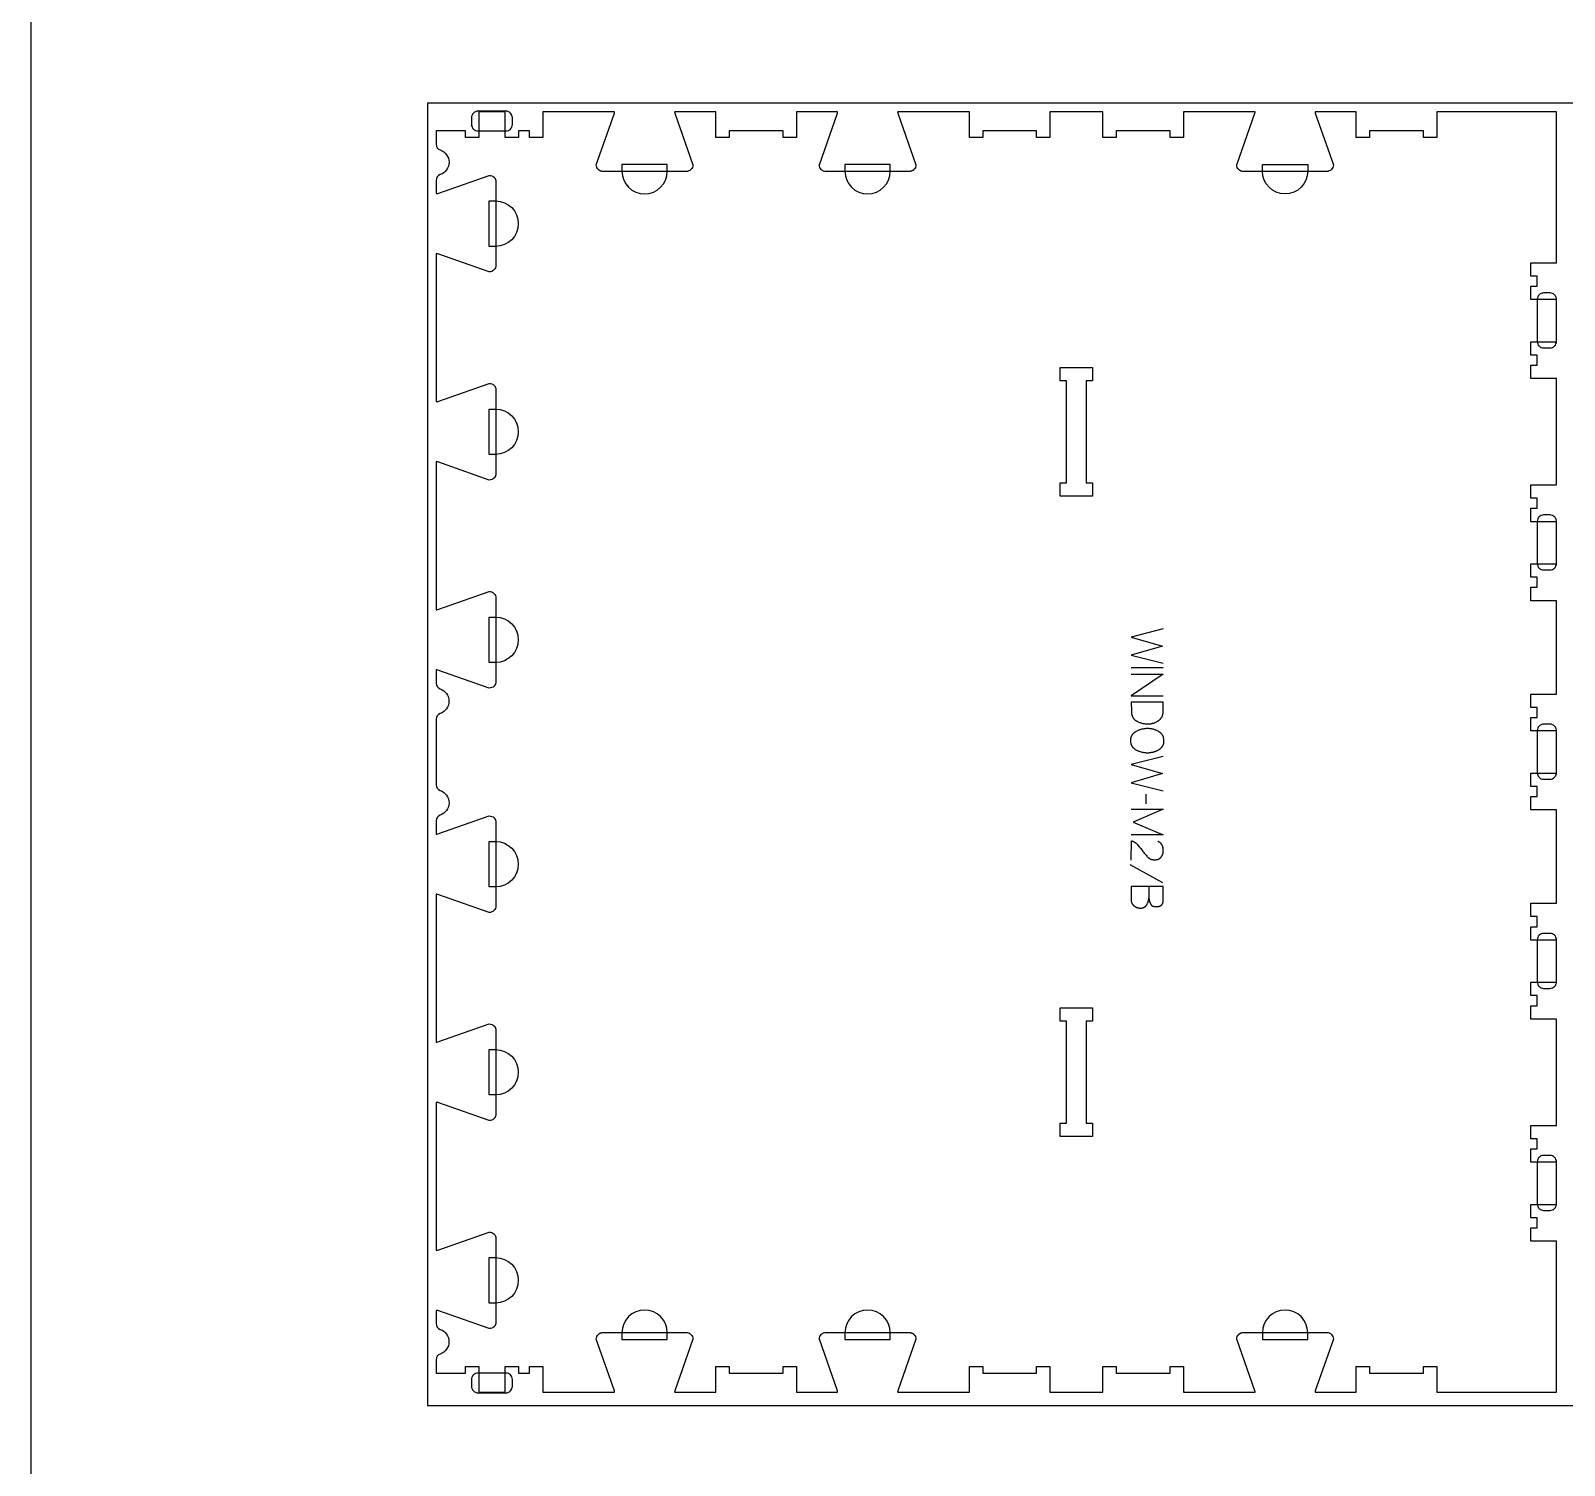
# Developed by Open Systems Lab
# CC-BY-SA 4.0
# Model space of a CAD drawing. Extents: x 0 to 4485, y 0 to 8771.
# Drawn here: x 0 to 1437, y 2387 to 3731 of the extents above; entities that cross this region are included whole.
import ezdxf

# ---------------------------------------------------------------- set-up
doc = ezdxf.new("R2010")
doc.units = 0
for name, color, linetype in [('0_SHEET_SPRUCEPLY_2440X122', 1, 'CONTINUOUS'), ('1_ANYTOOL_1MMDEEP_LABELS_S', 2, 'CONTINUOUS'), ('3_ANYTOOL_CUTTHROUGH_INSID', 4, 'CONTINUOUS'), ('4_ANYTOOL_CUTTHROUGH_OUTSI', 5, 'CONTINUOUS'), ('5_ANYTOOL_HALF_MILL_9MM_IN', 3, 'CONTINUOUS'), ('DONOTCUT', 7, 'CONTINUOUS')]:
    doc.layers.add(name, color=color, linetype=linetype)

msp = doc.modelspace()

# ---------------------------------------------------------------- linework, layer by layer
at = {"layer": '0_SHEET_SPRUCEPLY_2440X122'}
msp.add_lwpolyline([(371.7, 3662.6), (371.7, 2442.6), (2811.7, 2442.6), (2811.7, 3662.6)], close=True, dxfattribs=at)
at = {"layer": '1_ANYTOOL_1MMDEEP_LABELS_S', "color": 2}
for points in [[(1061.1, 3170.1), (1031.1, 3162.4), (1060.2, 3154), (1031.1, 3145.5), (1061.1, 3138)], [(1061.1, 3133.6), (1031.1, 3133.6)], [(1031.1, 3127.6), (1061.1, 3127.6), (1031.1, 3107.6), (1061.1, 3107.6)], [(1061.1, 3050.7), (1031.1, 3043), (1060.2, 3034.6), (1031.1, 3026.1), (1061.1, 3018.6)], [(1045, 3006.4), (1044.9, 3015.2)], [(1031.1, 3001.2), (1061.1, 3001.2), (1032.7, 2989.2), (1061, 2977.2), (1031.1, 2977.2)], [(1031.1, 2953.4), (1031.2, 2971.7), (1031.6, 2971.5), (1031.9, 2971.4), (1032.1, 2971.4), (1032.3, 2971.3), (1032.5, 2971.2), (1032.7, 2971.1), (1033, 2971), (1033.2, 2970.9), (1033.4, 2970.8), (1033.6, 2970.7), (1033.8, 2970.6), (1034, 2970.5), (1034.2, 2970.3), (1034.4, 2970.2), (1034.6, 2970.1), (1034.8, 2970), (1035, 2969.8), (1035.1, 2969.7), (1035.3, 2969.6), (1035.5, 2969.4), (1035.7, 2969.3), (1035.9, 2969.1), (1036, 2969), (1036.2, 2968.8), (1036.4, 2968.7), (1036.5, 2968.5), (1036.7, 2968.3), (1036.9, 2968.2), (1037, 2968), (1037.3, 2967.6), (1038.6, 2966.1), (1039.7, 2964.7), (1040.9, 2963.1), (1042, 2961.6), (1042.6, 2960.9), (1043.2, 2960.1), (1043.7, 2959.4), (1044.3, 2958.7), (1044.9, 2958.1), (1045.5, 2957.4), (1046.1, 2956.8), (1046.7, 2956.2), (1046.9, 2956.1), (1047.1, 2955.9), (1047.2, 2955.8), (1047.4, 2955.6), (1047.6, 2955.5), (1047.7, 2955.4), (1047.9, 2955.3), (1048.1, 2955.2), (1048.2, 2955.1), (1048.4, 2955), (1048.6, 2954.9), (1048.8, 2954.8), (1049, 2954.7), (1049.1, 2954.6), (1049.3, 2954.5), (1049.5, 2954.4), (1049.7, 2954.4), (1049.9, 2954.3), (1050.1, 2954.2), (1050.3, 2954.2), (1050.5, 2954.1), (1050.7, 2954.1), (1050.9, 2954), (1051.1, 2954), (1051.3, 2954), (1051.6, 2953.9), (1051.8, 2953.9), (1052, 2953.9), (1052.2, 2953.9), (1052.4, 2953.8), (1052.7, 2953.8), (1052.9, 2953.8), (1053.1, 2953.8), (1053.4, 2953.8), (1053.6, 2953.9), (1053.9, 2953.9), (1054.1, 2953.9), (1054.3, 2953.9), (1054.5, 2954), (1054.8, 2954), (1055, 2954), (1055.2, 2954.1), (1055.4, 2954.1), (1055.6, 2954.2), (1055.8, 2954.3), (1056, 2954.3), (1056.2, 2954.4), (1056.4, 2954.5), (1056.6, 2954.6), (1056.8, 2954.6), (1057, 2954.7), (1057.2, 2954.8), (1057.3, 2954.9), (1057.5, 2955), (1057.7, 2955.1), (1057.8, 2955.3), (1058, 2955.4), (1058.2, 2955.5), (1058.3, 2955.6), (1058.4, 2955.8), (1058.6, 2955.9), (1058.7, 2956.1), (1058.9, 2956.2), (1059, 2956.4), (1059.1, 2956.5), (1059.3, 2956.7), (1059.4, 2956.9), (1059.5, 2957), (1059.6, 2957.2), (1059.7, 2957.4), (1059.8, 2957.5), (1059.9, 2957.7), (1060, 2957.9), (1060.1, 2958.1), (1060.2, 2958.3), (1060.3, 2958.5), (1060.4, 2958.6), (1060.4, 2958.8), (1060.5, 2959), (1060.6, 2959.2), (1060.6, 2959.4), (1060.7, 2959.6), (1060.8, 2959.8), (1060.8, 2960), (1060.9, 2960.3), (1060.9, 2960.5), (1060.9, 2960.7), (1061, 2960.9), (1061, 2961.1), (1061, 2961.4), (1061.1, 2961.6), (1061.1, 2961.8), (1061.1, 2962), (1061.1, 2962.3), (1061.1, 2962.8), (1061.1, 2963.1), (1061.1, 2963.5), (1061.1, 2963.8), (1061, 2964.2), (1061, 2964.5), (1060.9, 2964.9), (1060.9, 2965.2), (1060.8, 2965.5), (1060.7, 2965.8), (1060.7, 2966), (1060.6, 2966.1), (1060.6, 2966.3), (1060.5, 2966.4), (1060.4, 2966.6), (1060.4, 2966.7), (1060.3, 2966.9), (1060.3, 2967), (1060.2, 2967.1), (1060.1, 2967.3), (1060.1, 2967.4), (1060, 2967.6), (1059.9, 2967.7), (1059.8, 2967.8), (1059.7, 2968), (1059.7, 2968.1), (1059.6, 2968.2), (1059.5, 2968.3), (1059.4, 2968.5), (1059.3, 2968.6), (1059.2, 2968.7), (1059.1, 2968.8), (1059, 2969), (1058.9, 2969.1), (1058.8, 2969.2), (1058.7, 2969.3), (1058.6, 2969.4), (1058.5, 2969.5), (1058.4, 2969.6), (1058.2, 2969.7), (1058.1, 2969.9), (1058, 2970), (1057.7, 2970.2), (1057.5, 2970.4), (1057.2, 2970.5), (1056.9, 2970.7), (1056.6, 2970.9), (1056.3, 2971.1), (1056, 2971.2)], [(1060.6, 2932.2), (1029.9, 2949.3)], [(1061.1, 2928.7), (1031.1, 2928.7), (1031.1, 2919), (1031, 2916.5), (1031, 2916.3), (1031, 2916.1), (1031, 2915.8), (1031, 2915.6), (1031, 2915.4), (1031.1, 2915.2), (1031.1, 2915), (1031.1, 2914.8), (1031.2, 2914.6), (1031.2, 2914.4), (1031.3, 2914.2), (1031.3, 2914), (1031.4, 2913.8), (1031.5, 2913.6), (1031.5, 2913.4), (1031.6, 2913.2), (1031.7, 2913), (1031.8, 2912.9), (1031.9, 2912.7), (1032, 2912.5), (1032.1, 2912.4), (1032.2, 2912.2), (1032.3, 2912), (1032.4, 2911.9), (1032.6, 2911.7), (1032.7, 2911.6), (1032.8, 2911.4), (1033, 2911.3), (1033.1, 2911.2), (1033.3, 2911), (1033.4, 2910.9), (1033.6, 2910.7), (1033.8, 2910.6), (1034, 2910.5), (1034.1, 2910.4), (1034.3, 2910.3), (1034.5, 2910.1), (1034.7, 2910), (1034.8, 2909.9), (1035, 2909.8), (1035.2, 2909.7), (1035.4, 2909.7), (1035.6, 2909.6), (1035.7, 2909.5), (1035.9, 2909.4), (1036.1, 2909.3), (1036.3, 2909.3), (1036.5, 2909.2), (1036.7, 2909.1), (1036.9, 2909.1), (1037, 2909), (1037.2, 2909), (1037.4, 2908.9), (1037.6, 2908.9), (1037.8, 2908.8), (1038, 2908.8), (1038.2, 2908.8), (1038.4, 2908.7), (1038.6, 2908.7), (1038.8, 2908.7), (1039, 2908.7), (1039.2, 2908.7), (1039.4, 2908.7), (1039.6, 2908.7), (1039.9, 2908.7), (1040.1, 2908.7), (1040.4, 2908.7), (1040.6, 2908.7), (1040.9, 2908.7), (1041.1, 2908.8), (1041.3, 2908.8), (1041.5, 2908.9), (1041.7, 2908.9), (1042, 2909), (1042.2, 2909), (1042.4, 2909.1), (1042.6, 2909.1), (1042.8, 2909.2), (1042.9, 2909.3), (1043.1, 2909.4), (1043.2, 2909.4), (1043.3, 2909.5), (1043.4, 2909.5), (1043.5, 2909.6), (1043.6, 2909.6), (1043.7, 2909.7), (1043.7, 2909.8), (1043.8, 2909.8), (1043.9, 2909.9), (1044, 2909.9), (1044.1, 2910), (1044.1, 2910), (1044.2, 2910.1), (1044.3, 2910.2), (1044.4, 2910.2), (1044.5, 2910.3), (1044.5, 2910.4), (1044.6, 2910.4), (1044.7, 2910.5), (1044.7, 2910.6), (1044.8, 2910.7), (1044.9, 2910.7), (1045, 2910.9), (1045.1, 2911.1), (1045.3, 2911.2), (1045.4, 2911.4), (1045.5, 2911.6), (1045.7, 2911.9), (1045.9, 2912.3), (1046.1, 2912.7), (1046.3, 2913.1), (1046.5, 2913.5), (1046.6, 2913.9), (1046.8, 2914.3), (1046.9, 2914.7), (1047, 2915.1), (1047.1, 2915.5), (1047.2, 2916), (1047.3, 2916.4), (1047.4, 2916.8), (1047.5, 2917.3), (1047.5, 2917.7), (1047.6, 2918.2)], [(1047.4, 2928.7), (1047.6, 2918.2), (1047.6, 2917.8), (1047.6, 2917.4), (1047.7, 2917), (1047.7, 2916.6), (1047.8, 2916.2), (1047.9, 2915.9), (1048, 2915.5), (1048.1, 2915.1), (1048.2, 2914.8), (1048.3, 2914.4), (1048.4, 2914.1), (1048.5, 2913.8), (1048.7, 2913.4), (1048.8, 2913.1), (1049, 2912.8), (1049.1, 2912.5), (1049.2, 2912.4), (1049.2, 2912.3), (1049.3, 2912.2), (1049.3, 2912.2), (1049.4, 2912.1), (1049.4, 2912), (1049.5, 2911.9), (1049.5, 2911.9), (1049.6, 2911.8), (1049.6, 2911.7), (1049.7, 2911.7), (1049.7, 2911.6), (1049.8, 2911.5), (1049.9, 2911.5), (1049.9, 2911.4), (1050, 2911.4), (1050, 2911.3), (1050.1, 2911.2), (1050.2, 2911.2), (1050.2, 2911.1), (1050.3, 2911.1), (1050.4, 2911), (1050.5, 2911), (1050.5, 2910.9), (1050.6, 2910.9), (1050.7, 2910.8), (1050.8, 2910.8), (1050.8, 2910.7), (1050.9, 2910.7), (1051, 2910.7), (1051.1, 2910.6), (1051.2, 2910.6), (1051.3, 2910.5), (1051.4, 2910.5), (1051.5, 2910.4), (1051.7, 2910.4), (1051.9, 2910.3), (1052.1, 2910.2), (1052.3, 2910.2), (1052.5, 2910.2), (1052.7, 2910.1), (1052.9, 2910.1), (1053.2, 2910), (1053.4, 2910), (1053.6, 2910), (1053.9, 2910), (1054.1, 2910), (1054.4, 2910), (1054.6, 2910), (1055, 2910), (1055.2, 2910), (1055.4, 2910), (1055.6, 2910), (1055.8, 2910), (1056, 2910), (1056.2, 2910.1), (1056.3, 2910.1), (1056.5, 2910.1), (1056.7, 2910.2), (1056.8, 2910.2), (1057, 2910.2), (1057.2, 2910.3), (1057.3, 2910.3), (1057.5, 2910.4), (1057.6, 2910.4), (1057.8, 2910.5), (1057.9, 2910.5), (1058, 2910.6), (1058.2, 2910.7), (1058.3, 2910.7), (1058.4, 2910.8), (1058.6, 2910.9), (1058.7, 2911), (1058.8, 2911.1), (1058.9, 2911.1), (1059.1, 2911.2), (1059.2, 2911.3), (1059.3, 2911.4), (1059.4, 2911.5), (1059.5, 2911.6), (1059.6, 2911.7), (1059.7, 2911.8), (1059.8, 2912), (1059.9, 2912.1), (1060, 2912.2), (1060, 2912.3), (1060.1, 2912.4), (1060.2, 2912.6), (1060.3, 2912.7), (1060.3, 2912.8), (1060.4, 2913), (1060.5, 2913.1), (1060.5, 2913.3), (1060.6, 2913.4), (1060.6, 2913.6), (1060.7, 2913.7), (1060.7, 2913.9), (1060.8, 2914), (1060.8, 2914.2), (1060.9, 2914.4), (1060.9, 2914.5), (1060.9, 2914.7), (1061, 2914.9), (1061, 2915.1), (1061, 2915.3), (1061, 2915.4), (1061.1, 2915.6), (1061.1, 2915.8), (1061.1, 2916.2), (1061.1, 2916.6), (1061.1, 2928.7)]]:
    msp.add_lwpolyline(points, dxfattribs=at)
for points in [[(1061.1, 3101.5), (1031.1, 3101.5), (1031.2, 3093), (1031.2, 3092.6), (1031.2, 3092.2), (1031.2, 3091.8), (1031.3, 3091.4), (1031.3, 3091), (1031.4, 3090.6), (1031.5, 3090.3), (1031.5, 3089.9), (1031.6, 3089.6), (1031.7, 3089.2), (1031.8, 3088.9), (1031.9, 3088.6), (1032.1, 3088.3), (1032.1, 3088.1), (1032.2, 3088), (1032.3, 3087.8), (1032.3, 3087.7), (1032.4, 3087.5), (1032.5, 3087.4), (1032.6, 3087.2), (1032.6, 3087.1), (1032.7, 3086.9), (1032.8, 3086.8), (1032.9, 3086.7), (1033, 3086.5), (1033.1, 3086.4), (1033.2, 3086.3), (1033.3, 3086.1), (1033.4, 3086), (1033.5, 3085.9), (1033.6, 3085.8), (1033.7, 3085.6), (1033.8, 3085.5), (1033.9, 3085.4), (1034, 3085.3), (1034.2, 3085.2), (1034.3, 3085.1), (1034.4, 3085), (1034.5, 3084.9), (1034.7, 3084.8), (1034.8, 3084.7), (1034.9, 3084.6), (1035, 3084.5), (1035.2, 3084.4), (1035.3, 3084.3), (1035.6, 3084.1), (1035.9, 3083.9), (1036.2, 3083.7), (1036.8, 3083.4), (1037.4, 3083.1), (1038.1, 3082.9), (1038.7, 3082.6), (1039.4, 3082.4), (1040, 3082.1), (1040.7, 3082), (1041.3, 3081.8), (1042, 3081.6), (1042.7, 3081.5), (1043.3, 3081.4), (1044, 3081.3), (1044.7, 3081.2), (1045.4, 3081.2), (1046.1, 3081.1), (1046.8, 3081.1), (1047.4, 3081.1), (1048, 3081.2), (1048.6, 3081.2), (1049.1, 3081.3), (1049.7, 3081.4), (1050, 3081.4), (1050.3, 3081.5), (1050.6, 3081.5), (1050.8, 3081.6), (1051.1, 3081.7), (1051.4, 3081.7), (1051.7, 3081.8), (1051.9, 3081.9), (1052.2, 3082), (1052.5, 3082.1), (1052.8, 3082.2), (1053, 3082.3), (1053.3, 3082.4), (1053.6, 3082.5), (1054.1, 3082.8), (1054.6, 3083), (1055.1, 3083.3), (1055.6, 3083.6), (1055.9, 3083.8), (1056.2, 3084), (1056.5, 3084.2), (1056.8, 3084.4), (1057.1, 3084.6), (1057.3, 3084.8), (1057.6, 3085), (1057.8, 3085.3), (1058, 3085.5), (1058.3, 3085.7), (1058.5, 3085.9), (1058.7, 3086.2), (1058.9, 3086.4), (1059.1, 3086.6), (1059.2, 3086.9), (1059.4, 3087.1), (1059.6, 3087.4), (1059.7, 3087.6), (1059.9, 3087.9), (1060, 3088.1), (1060.1, 3088.4), (1060.2, 3088.7), (1060.3, 3088.9), (1060.4, 3089.2), (1060.5, 3089.5), (1060.6, 3089.8), (1060.6, 3090.1), (1060.7, 3090.3), (1060.7, 3090.6), (1060.8, 3090.9), (1060.8, 3091.2), (1060.8, 3091.5), (1060.9, 3094), (1061, 3096.4), (1061.1, 3099)], [(1061.4, 3065.1), (1061.4, 3064.7), (1061.4, 3064.3), (1061.4, 3064), (1061.4, 3063.6), (1061.3, 3063.4), (1061.3, 3063.3), (1061.3, 3063.1), (1061.2, 3062.9), (1061.2, 3062.8), (1061.2, 3062.6), (1061.1, 3062.4), (1061.1, 3062.3), (1061, 3062.1), (1061, 3062), (1060.9, 3061.8), (1060.9, 3061.7), (1060.8, 3061.5), (1060.7, 3061.4), (1060.7, 3061.2), (1060.6, 3061.1), (1060.5, 3060.9), (1060.5, 3060.8), (1060.4, 3060.6), (1060.3, 3060.5), (1060.2, 3060.4), (1060.1, 3060.2), (1060.1, 3060.1), (1060, 3060), (1059.8, 3059.7), (1059.6, 3059.4), (1059.4, 3059.2), (1059.2, 3059), (1059, 3058.7), (1058.7, 3058.5), (1058.5, 3058.3), (1058.3, 3058), (1058.1, 3057.8), (1057.8, 3057.6), (1057.6, 3057.4), (1057.3, 3057.2), (1057, 3057), (1056.8, 3056.9), (1056.5, 3056.7), (1056.2, 3056.5), (1055.9, 3056.3), (1055.6, 3056.2), (1055.4, 3056), (1055.1, 3055.9), (1054.8, 3055.7), (1054.5, 3055.6), (1054.1, 3055.5), (1053.8, 3055.3), (1053.5, 3055.2), (1053.2, 3055.1), (1052.9, 3055), (1052.5, 3054.9), (1052.2, 3054.8), (1051.9, 3054.7), (1051.5, 3054.6), (1051.2, 3054.5), (1050.5, 3054.4), (1049.8, 3054.3), (1049.2, 3054.2), (1048.5, 3054.1), (1047.9, 3054), (1047.2, 3053.9), (1046.6, 3053.9), (1045.9, 3053.9), (1045.3, 3053.9), (1044.7, 3054), (1044, 3054), (1043.4, 3054.1), (1042.7, 3054.2), (1042.1, 3054.3), (1041.5, 3054.4), (1040.8, 3054.6), (1040.2, 3054.8), (1039.6, 3055), (1038.9, 3055.2), (1038.3, 3055.5), (1037.6, 3055.7), (1037, 3056), (1036.4, 3056.3), (1035.7, 3056.7), (1035.4, 3056.9), (1035.1, 3057), (1034.8, 3057.2), (1034.5, 3057.4), (1034.3, 3057.6), (1034, 3057.8), (1033.7, 3058), (1033.5, 3058.3), (1033.4, 3058.4), (1033.3, 3058.5), (1033.2, 3058.6), (1033, 3058.7), (1032.9, 3058.8), (1032.8, 3059), (1032.7, 3059.1), (1032.6, 3059.2), (1032.5, 3059.3), (1032.4, 3059.4), (1032.3, 3059.6), (1032.2, 3059.7), (1032.2, 3059.8), (1032.1, 3060), (1032, 3060.1), (1031.9, 3060.2), (1031.8, 3060.4), (1031.8, 3060.5), (1031.7, 3060.7), (1031.6, 3060.8), (1031.5, 3060.9), (1031.5, 3061.1), (1031.4, 3061.2), (1031.4, 3061.4), (1031.3, 3061.5), (1031.2, 3061.7), (1031.2, 3061.8), (1031.1, 3062), (1031, 3062.3), (1031, 3062.6), (1030.9, 3062.9), (1030.8, 3063.3), (1030.8, 3063.6), (1030.7, 3064), (1030.7, 3064.3), (1030.7, 3064.7), (1030.6, 3065), (1030.6, 3065.4), (1030.6, 3065.8), (1030.7, 3066.2), (1030.7, 3066.5), (1030.7, 3066.9), (1030.8, 3067.2), (1030.8, 3067.6), (1030.9, 3067.9), (1031, 3068.3), (1031, 3068.6), (1031.1, 3068.9), (1031.2, 3069.1), (1031.2, 3069.2), (1031.3, 3069.4), (1031.4, 3069.5), (1031.4, 3069.7), (1031.5, 3069.8), (1031.6, 3070), (1031.6, 3070.1), (1031.7, 3070.3), (1031.8, 3070.4), (1031.9, 3070.6), (1031.9, 3070.7), (1032, 3070.9), (1032.1, 3071), (1032.2, 3071.1), (1032.3, 3071.3), (1032.4, 3071.4), (1032.5, 3071.5), (1032.6, 3071.7), (1032.7, 3071.8), (1032.8, 3071.9), (1032.9, 3072), (1033, 3072.2), (1033.1, 3072.3), (1033.2, 3072.4), (1033.3, 3072.5), (1033.4, 3072.6), (1033.6, 3072.7), (1033.7, 3072.8), (1033.8, 3073), (1034.1, 3073.2), (1034.3, 3073.4), (1034.6, 3073.6), (1034.9, 3073.8), (1035.2, 3074), (1035.5, 3074.2), (1035.8, 3074.3), (1036.5, 3074.7), (1037.1, 3075), (1037.8, 3075.3), (1038.4, 3075.5), (1039.1, 3075.8), (1039.7, 3076), (1040.4, 3076.2), (1041, 3076.4), (1041.7, 3076.6), (1042.3, 3076.7), (1043, 3076.8), (1043.6, 3076.9), (1044.3, 3077), (1044.9, 3077.1), (1045.6, 3077.1), (1046.2, 3077.1), (1046.9, 3077.1), (1047.6, 3077.1), (1048.3, 3077), (1049, 3076.9), (1049.6, 3076.8), (1050.3, 3076.7), (1051, 3076.5), (1051.6, 3076.4), (1052.3, 3076.2), (1052.9, 3076), (1053.5, 3075.7), (1054.2, 3075.5), (1054.8, 3075.2), (1055.4, 3074.9), (1056, 3074.6), (1056.6, 3074.2), (1056.9, 3074), (1057.2, 3073.8), (1057.5, 3073.6), (1057.8, 3073.4), (1058, 3073.2), (1058.3, 3073), (1058.5, 3072.8), (1058.7, 3072.5), (1058.8, 3072.4), (1059, 3072.3), (1059.1, 3072.2), (1059.2, 3072.1), (1059.3, 3071.9), (1059.4, 3071.8), (1059.5, 3071.7), (1059.6, 3071.6), (1059.7, 3071.4), (1059.7, 3071.3), (1059.8, 3071.2), (1059.9, 3071), (1060, 3070.9), (1060.1, 3070.8), (1060.2, 3070.6), (1060.2, 3070.5), (1060.3, 3070.3), (1060.4, 3070.2), (1060.5, 3069.9), (1060.7, 3069.6), (1060.8, 3069.3), (1060.9, 3069), (1061, 3068.6), (1061.1, 3068.3), (1061.1, 3068), (1061.2, 3067.6), (1061.3, 3067.3), (1061.3, 3066.9), (1061.4, 3066.6), (1061.4, 3066.2), (1061.4, 3065.8), (1061.4, 3065.4)]]:
    msp.add_lwpolyline(points, close=True, dxfattribs=at)
at = {"layer": '3_ANYTOOL_CUTTHROUGH_INSID', "color": 4}
for points in [[(994.6, 3294.6), (964.4, 3294.6), (964.4, 3307.1), (970.4, 3307.1), (970.4, 3402.6), (964.4, 3402.6), (964.4, 3415.1), (994.9, 3415.1), (994.9, 3402.6), (988.9, 3402.6), (988.9, 3307.1), (994.9, 3307.1), (994.9, 3294.6)], [(994.9, 2814.9), (994.9, 2802.6), (988.9, 2802.6), (988.9, 2707.1), (994.9, 2707.1), (994.9, 2694.6), (964.4, 2694.6), (964.4, 2707.1), (970.4, 2707.1), (970.4, 2802.6), (964.4, 2802.6), (964.4, 2815.1), (994.9, 2815.1)]]:
    msp.add_lwpolyline(points, close=True, dxfattribs=at)
at = {"layer": '4_ANYTOOL_CUTTHROUGH_OUTSI', "color": 5}
msp.add_lwpolyline([(812.4, 2456.5, 0.061485), (812.2, 2455.1), (879.4, 2455.1), (879.4, 2479.1), (891.9, 2479.1), (891.9, 2473.1), (942.4, 2473.1), (942.4, 2479.1), (954.9, 2479.1), (954.9, 2455.1), (1004.4, 2455.1), (1004.4, 2479.1), (1016.9, 2479.1), (1016.9, 2473.1), (1067.4, 2473.1), (1067.4, 2479.1), (1079.9, 2479.1), (1079.9, 2455.1), (1147.1, 2455.1), (1147.1, 2455.1, 0.061485), (1146.8, 2456.5), (1129.9, 2504.8), (1129.9, 2504.9), (1129.9, 2504.9, -0.198912), (1131.8, 2509.3), (1131.9, 2509.4), (1132, 2509.5), (1132.1, 2509.6), (1132.2, 2509.7), (1132.3, 2509.8), (1132.5, 2509.9), (1132.6, 2510), (1132.7, 2510), (1132.8, 2510.1), (1133, 2510.2), (1133.1, 2510.3), (1133.2, 2510.4), (1133.4, 2510.4), (1133.5, 2510.5), (1133.6, 2510.6), (1133.8, 2510.6), (1133.9, 2510.7), (1134.1, 2510.7), (1134.2, 2510.8), (1134.4, 2510.8), (1134.5, 2510.9), (1134.7, 2510.9), (1134.8, 2511), (1135, 2511), (1135.1, 2511), (1135.3, 2511), (1135.4, 2511.1), (1135.6, 2511.1), (1135.7, 2511.1), (1135.9, 2511.1), (1136, 2511.1), (1136.2, 2511.1), (1214.2, 2511.1, -0.414214), (1220.4, 2504.9), (1220.4, 2504.8), (1220.4, 2504.8), (1203.5, 2456.5), (1203.5, 2456.5, 0.061485), (1203.3, 2455.1), (1241.9, 2455.1), (1241.9, 2479.1), (1254.4, 2479.1), (1254.4, 2473.1), (1304.9, 2473.1), (1304.9, 2479.1), (1317.4, 2479.1), (1317.4, 2455.1), (1429.4, 2455.1), (1429.4, 2596.6), (1405.4, 2596.6), (1405.4, 2609.1), (1411.4, 2609.1), (1411.4, 2618.6), (1405.4, 2618.6), (1405.4, 2631.1), (1429.4, 2631.1), (1429.4, 2670.6), (1405.4, 2670.6), (1405.4, 2683.1), (1411.4, 2683.1), (1411.4, 2692.6), (1405.4, 2692.6), (1405.4, 2705.1), (1429.4, 2705.1), (1429.4, 2804.6), (1405.4, 2804.6), (1405.4, 2817.1), (1411.4, 2817.1), (1411.4, 2826.6), (1405.4, 2826.6), (1405.4, 2839.1), (1429.4, 2839.1), (1429.4, 2878.6), (1405.4, 2878.6), (1405.4, 2891.1), (1411.4, 2891.1), (1411.4, 2900.6), (1405.4, 2900.6), (1405.4, 2913.1), (1429.4, 2913.1), (1429.4, 3000.6), (1405.4, 3000.6), (1405.4, 3013.1), (1411.4, 3013.1), (1411.4, 3022.6), (1405.4, 3022.6), (1405.4, 3035.1), (1429.4, 3035.1), (1429.4, 3074.6), (1405.4, 3074.6), (1405.4, 3087.1), (1411.4, 3087.1), (1411.4, 3096.6), (1405.4, 3096.6), (1405.4, 3109.1), (1429.4, 3109.1), (1429.4, 3196.6), (1405.4, 3196.6), (1405.4, 3209.1), (1411.4, 3209.1), (1411.4, 3218.6), (1405.4, 3218.6), (1405.4, 3231.1), (1429.4, 3231.1), (1429.4, 3270.6), (1405.4, 3270.6), (1405.4, 3283.1), (1411.4, 3283.1), (1411.4, 3292.6), (1405.4, 3292.6), (1405.4, 3305.1), (1429.4, 3305.1), (1429.4, 3404.6), (1405.4, 3404.6), (1405.4, 3417.1), (1411.4, 3417.1), (1411.4, 3426.6), (1405.4, 3426.6), (1405.4, 3439.1), (1429.4, 3439.1), (1429.4, 3478.6), (1405.4, 3478.6), (1405.4, 3491.1), (1411.4, 3491.1), (1411.4, 3500.6), (1405.4, 3500.6), (1405.4, 3513.1), (1429.4, 3513.1), (1429.4, 3654.6), (1317.4, 3654.6), (1317.4, 3630.6), (1304.9, 3630.6), (1304.9, 3636.6), (1254.4, 3636.6), (1254.4, 3630.6), (1241.9, 3630.6), (1241.9, 3654.6), (1203.3, 3654.6), (1203.3, 3654.6, 0.061485), (1203.5, 3653.2), (1220.4, 3604.9), (1220.4, 3604.9), (1220.4, 3604.9, -0.414214), (1214.2, 3598.6), (1136.2, 3598.6), (1136, 3598.6), (1135.9, 3598.6), (1135.7, 3598.6), (1135.6, 3598.6), (1135.4, 3598.6), (1135.3, 3598.7), (1135.1, 3598.7), (1135, 3598.7), (1134.8, 3598.8), (1134.7, 3598.8), (1134.5, 3598.8), (1134.4, 3598.9), (1134.2, 3598.9), (1134.1, 3599), (1133.9, 3599), (1133.8, 3599.1), (1133.6, 3599.1), (1133.5, 3599.2), (1133.4, 3599.3), (1133.2, 3599.3), (1133.1, 3599.4), (1133, 3599.5), (1132.8, 3599.6), (1132.7, 3599.7), (1132.6, 3599.8), (1132.5, 3599.8), (1132.3, 3599.9), (1132.2, 3600), (1132.1, 3600.1), (1132, 3600.2), (1131.9, 3600.3), (1131.8, 3600.4, -0.198912), (1129.9, 3604.9), (1129.9, 3604.9), (1129.9, 3604.9), (1146.8, 3653.2), (1146.8, 3653.2, 0.061485), (1147.1, 3654.6), (1129.6, 3654.6), (1079.9, 3654.6), (1079.9, 3630.6), (1067.4, 3630.6), (1067.4, 3636.6), (1016.9, 3636.6), (1016.9, 3630.6), (1004.4, 3630.6), (1004.4, 3654.6), (954.9, 3654.6), (954.9, 3630.6), (942.4, 3630.6), (942.4, 3636.6), (891.9, 3636.6), (891.9, 3630.6), (879.4, 3630.6), (879.4, 3654.6), (829.6, 3654.6), (812.2, 3654.6), (812.2, 3654.6, 0.061485), (812.4, 3653.2), (829.3, 3604.9), (829.3, 3604.9), (829.3, 3604.9), (829.3, 3604.9, -0.198912), (827.5, 3600.4), (827.4, 3600.3), (827.3, 3600.2), (827.2, 3600.1), (827.1, 3600), (826.9, 3599.9), (826.8, 3599.8), (826.7, 3599.8), (826.6, 3599.7), (826.4, 3599.6), (826.3, 3599.5), (826.2, 3599.4), (826, 3599.3), (825.9, 3599.3), (825.8, 3599.2), (825.6, 3599.1), (825.5, 3599.1), (825.3, 3599), (825.2, 3599), (825, 3598.9), (824.9, 3598.9), (824.7, 3598.8), (824.6, 3598.8), (824.4, 3598.8), (824.3, 3598.7), (824.1, 3598.7), (824, 3598.7), (823.8, 3598.6), (823.7, 3598.6), (823.5, 3598.6), (823.4, 3598.6), (823.2, 3598.6), (823.1, 3598.6), (745.1, 3598.6, -0.414214), (738.8, 3604.9), (738.8, 3604.9), (738.9, 3604.9), (755.8, 3653.2), (755.8, 3653.2, 0.061485), (756, 3654.6), (717.4, 3654.6), (717.4, 3630.9), (717.4, 3630.6), (704.9, 3630.6), (704.9, 3636.6), (654.4, 3636.6), (654.4, 3630.6), (641.9, 3630.6), (641.9, 3630.9), (641.9, 3654.6), (603.3, 3654.6), (603.3, 3654.6, 0.061485), (603.5, 3653.2), (620.4, 3604.9), (620.4, 3604.9), (620.4, 3604.9), (620.4, 3604.9, -0.414214), (614.2, 3598.6), (536.2, 3598.6), (536, 3598.6), (535.9, 3598.6), (535.7, 3598.6), (535.6, 3598.6), (535.4, 3598.6), (535.3, 3598.7), (535.1, 3598.7), (535, 3598.7), (534.8, 3598.8), (534.7, 3598.8), (534.5, 3598.8), (534.4, 3598.9), (534.2, 3598.9), (534.1, 3599), (533.9, 3599), (533.8, 3599.1), (533.6, 3599.1), (533.5, 3599.2), (533.4, 3599.3), (533.2, 3599.3), (533.1, 3599.4), (533, 3599.5), (532.8, 3599.6), (532.7, 3599.7), (532.6, 3599.8), (532.5, 3599.8), (532.3, 3599.9), (532.2, 3600), (532.1, 3600.1), (532, 3600.2), (531.9, 3600.3), (531.8, 3600.4, -0.198912), (529.9, 3604.9), (529.9, 3604.9), (529.9, 3604.9), (546.8, 3653.2), (546.8, 3653.2, 0.061485), (547.1, 3654.6), (479.9, 3654.6), (479.9, 3630.6), (467.4, 3630.6), (467.4, 3636.6), (456.9, 3636.6), (456.9, 3630.6), (444.4, 3630.6), (444.4, 3654.6), (419.9, 3654.6), (419.9, 3630.6), (407.4, 3630.6), (407.4, 3636.6), (379.9, 3636.6), (379.9, 3624.2), (379.9, 3624.2, 0.317837), (383.7, 3618.8, -0.317837), (391.9, 3607.2, -0.317837), (383.7, 3595.7, 0.317837), (379.9, 3590.3), (379.9, 3577.9, 0.061485), (381.3, 3578.1), (429.6, 3595), (429.6, 3595), (429.6, 3595, -0.198912), (434.1, 3593.2), (434.2, 3593.1), (434.3, 3593), (434.4, 3592.8), (434.5, 3592.7), (434.6, 3592.6), (434.7, 3592.5), (434.7, 3592.4), (434.8, 3592.2), (434.9, 3592.1), (435, 3592), (435.1, 3591.8), (435.1, 3591.7), (435.2, 3591.6), (435.3, 3591.4), (435.4, 3591.3), (435.4, 3591.1), (435.5, 3591), (435.5, 3590.9), (435.6, 3590.7), (435.6, 3590.6), (435.7, 3590.4), (435.7, 3590.3), (435.7, 3590.1), (435.8, 3590), (435.8, 3589.8), (435.8, 3589.7), (435.8, 3589.5), (435.9, 3589.4), (435.9, 3589.2), (435.9, 3589.1), (435.9, 3588.9), (435.9, 3588.8), (435.9, 3510.8, -0.414214), (429.6, 3504.5), (429.6, 3504.5), (429.6, 3504.5), (381.3, 3521.4), (381.3, 3521.4, 0.061485), (379.9, 3521.6), (379.9, 3383, 0.061485), (381.3, 3383.2), (429.6, 3400.1), (429.6, 3400.1), (429.6, 3400.1, -0.198912), (434.1, 3398.3), (434.2, 3398.2), (434.3, 3398.1), (434.4, 3397.9), (434.5, 3397.8), (434.6, 3397.7), (434.7, 3397.6), (434.7, 3397.5), (434.8, 3397.3), (434.9, 3397.2), (435, 3397.1), (435.1, 3396.9), (435.1, 3396.8), (435.2, 3396.7), (435.3, 3396.5), (435.4, 3396.4), (435.4, 3396.2), (435.5, 3396.1), (435.5, 3396), (435.6, 3395.8), (435.6, 3395.7), (435.7, 3395.5), (435.7, 3395.4), (435.7, 3395.2), (435.8, 3395.1), (435.8, 3394.9), (435.8, 3394.8), (435.8, 3394.6), (435.9, 3394.5), (435.9, 3394.3), (435.9, 3394.2), (435.9, 3394), (435.9, 3393.9), (435.9, 3315.9), (435.9, 3315.7), (435.9, 3315.6), (435.9, 3315.4), (435.9, 3315.3), (435.8, 3315.1), (435.8, 3314.9), (435.8, 3314.8), (435.8, 3314.6), (435.7, 3314.5), (435.7, 3314.3), (435.7, 3314.2), (435.6, 3314), (435.6, 3313.9), (435.5, 3313.8), (435.5, 3313.6), (435.4, 3313.5), (435.4, 3313.3), (435.3, 3313.2), (435.2, 3313), (435.1, 3312.9), (435.1, 3312.8), (435, 3312.6), (434.9, 3312.5), (434.8, 3312.4), (434.7, 3312.2), (434.7, 3312.1), (434.6, 3312), (434.5, 3311.9), (434.4, 3311.8), (434.3, 3311.7), (434.2, 3311.5), (434.1, 3311.4, -0.198912), (429.6, 3309.6), (429.6, 3309.6), (429.6, 3309.6), (381.3, 3326.5), (381.3, 3326.5, 0.061485), (379.9, 3326.7), (379.9, 3188.1, 0.061485), (381.3, 3188.3), (429.6, 3205.2), (429.6, 3205.2), (429.6, 3205.2, -0.414214), (435.9, 3199), (435.9, 3121), (435.9, 3120.8), (435.9, 3120.7), (435.9, 3120.5), (435.9, 3120.4), (435.8, 3120.2), (435.8, 3120), (435.8, 3119.9), (435.8, 3119.7), (435.7, 3119.6), (435.7, 3119.4), (435.7, 3119.3), (435.6, 3119.1), (435.6, 3119), (435.5, 3118.9), (435.5, 3118.7), (435.4, 3118.6), (435.4, 3118.4), (435.3, 3118.3), (435.2, 3118.1), (435.1, 3118), (435.1, 3117.9), (435, 3117.7), (434.9, 3117.6), (434.8, 3117.5), (434.7, 3117.3), (434.7, 3117.2), (434.6, 3117.1), (434.5, 3117), (434.4, 3116.9), (434.3, 3116.8), (434.2, 3116.6), (434.1, 3116.5, -0.198912), (429.6, 3114.7), (429.6, 3114.7), (429.6, 3114.7), (381.3, 3131.6), (381.3, 3131.6, 0.061485), (379.9, 3131.8), (379.9, 3119.4, 0.317837), (383.7, 3114, -0.707107), (383.7, 3090.9, 0.317837), (379.9, 3085.5), (379.9, 3024.2, 0.317837), (383.7, 3018.8, -0.317837), (391.9, 3007.2, -0.317837), (383.7, 2995.7, 0.317837), (379.9, 2990.3), (379.9, 2977.9, 0.061485), (381.3, 2978.1), (429.6, 2995), (429.6, 2995), (429.6, 2995, -0.198912), (434.1, 2993.2), (434.2, 2993.1), (434.3, 2993), (434.4, 2992.8), (434.5, 2992.7), (434.6, 2992.6), (434.7, 2992.5), (434.7, 2992.4), (434.8, 2992.2), (434.9, 2992.1), (435, 2992), (435.1, 2991.8), (435.1, 2991.7), (435.2, 2991.6), (435.3, 2991.4), (435.4, 2991.3), (435.4, 2991.1), (435.5, 2991), (435.5, 2990.9), (435.6, 2990.7), (435.6, 2990.6), (435.7, 2990.4), (435.7, 2990.3), (435.7, 2990.1), (435.8, 2990), (435.8, 2989.8), (435.8, 2989.7), (435.8, 2989.5), (435.9, 2989.4), (435.9, 2989.2), (435.9, 2989.1), (435.9, 2988.9), (435.9, 2988.8), (435.9, 2910.8, -0.414214), (429.6, 2904.5), (429.6, 2904.5), (429.6, 2904.5), (381.3, 2921.4), (381.3, 2921.4, 0.061485), (379.9, 2921.6), (379.9, 2783, 0.061485), (381.3, 2783.2), (429.6, 2800.1), (429.6, 2800.1), (429.6, 2800.1, -0.198912), (434.1, 2798.3), (434.2, 2798.2), (434.3, 2798.1), (434.4, 2797.9), (434.5, 2797.8), (434.6, 2797.7), (434.7, 2797.6), (434.7, 2797.5), (434.8, 2797.3), (434.9, 2797.2), (435, 2797.1), (435.1, 2796.9), (435.1, 2796.8), (435.2, 2796.7), (435.3, 2796.5), (435.4, 2796.4), (435.4, 2796.2), (435.5, 2796.1), (435.5, 2796), (435.6, 2795.8), (435.6, 2795.7), (435.7, 2795.5), (435.7, 2795.4), (435.7, 2795.2), (435.8, 2795.1), (435.8, 2794.9), (435.8, 2794.8), (435.8, 2794.6), (435.9, 2794.5), (435.9, 2794.3), (435.9, 2794.2), (435.9, 2794), (435.9, 2793.9), (435.9, 2715.9), (435.9, 2715.7), (435.9, 2715.6), (435.9, 2715.4), (435.9, 2715.3), (435.8, 2715.1), (435.8, 2714.9), (435.8, 2714.8), (435.8, 2714.6), (435.7, 2714.5), (435.7, 2714.3), (435.7, 2714.2), (435.6, 2714), (435.6, 2713.9), (435.5, 2713.8), (435.5, 2713.6), (435.4, 2713.5), (435.4, 2713.3), (435.3, 2713.2), (435.2, 2713), (435.1, 2712.9), (435.1, 2712.8), (435, 2712.6), (434.9, 2712.5), (434.8, 2712.4), (434.7, 2712.2), (434.7, 2712.1), (434.6, 2712), (434.5, 2711.9), (434.4, 2711.8), (434.3, 2711.7), (434.2, 2711.5), (434.1, 2711.4, -0.198912), (429.6, 2709.6), (429.6, 2709.6), (429.6, 2709.6), (381.3, 2726.5), (381.3, 2726.5, 0.061485), (379.9, 2726.7), (379.9, 2588.1, 0.061485), (381.3, 2588.3), (429.6, 2605.2), (429.6, 2605.2), (429.6, 2605.2, -0.414214), (435.9, 2599), (435.9, 2521), (435.9, 2520.8), (435.9, 2520.7), (435.9, 2520.5), (435.9, 2520.4), (435.8, 2520.2), (435.8, 2520), (435.8, 2519.9), (435.8, 2519.7), (435.7, 2519.6), (435.7, 2519.4), (435.7, 2519.3), (435.6, 2519.1), (435.6, 2519), (435.5, 2518.9), (435.5, 2518.7), (435.4, 2518.6), (435.4, 2518.4), (435.3, 2518.3), (435.2, 2518.1), (435.1, 2518), (435.1, 2517.9), (435, 2517.7), (434.9, 2517.6), (434.8, 2517.5), (434.7, 2517.3), (434.7, 2517.2), (434.6, 2517.1), (434.5, 2517), (434.4, 2516.9), (434.3, 2516.8), (434.2, 2516.6), (434.1, 2516.5, -0.198912), (429.6, 2514.7), (429.6, 2514.7), (429.6, 2514.7), (381.3, 2531.6), (381.3, 2531.6, 0.061485), (379.9, 2531.8), (379.9, 2519.4, 0.317837), (383.7, 2514, -0.707107), (383.7, 2490.9, 0.317837), (379.9, 2485.5), (379.9, 2473.1), (407.4, 2473.1), (407.4, 2479.1), (419.9, 2479.1), (419.9, 2455.1), (444.4, 2455.1), (444.4, 2479.1), (456.9, 2479.1), (456.9, 2473.1), (467.4, 2473.1), (467.4, 2479.1), (479.9, 2479.1), (479.9, 2455.1), (547.1, 2455.1), (547.1, 2455.1, 0.061485), (546.8, 2456.5), (529.9, 2504.8), (529.9, 2504.8), (529.9, 2504.9), (529.9, 2504.9, -0.198912), (531.8, 2509.3), (531.9, 2509.4), (532, 2509.5), (532.1, 2509.6), (532.2, 2509.7), (532.3, 2509.8), (532.5, 2509.9), (532.6, 2510), (532.7, 2510), (532.8, 2510.1), (533, 2510.2), (533.1, 2510.3), (533.2, 2510.4), (533.4, 2510.4), (533.5, 2510.5), (533.6, 2510.6), (533.8, 2510.6), (533.9, 2510.7), (534.1, 2510.7), (534.2, 2510.8), (534.4, 2510.8), (534.5, 2510.9), (534.7, 2510.9), (534.8, 2511), (535, 2511), (535.1, 2511), (535.3, 2511), (535.4, 2511.1), (535.6, 2511.1), (535.7, 2511.1), (535.9, 2511.1), (536, 2511.1), (536.2, 2511.1), (614.2, 2511.1, -0.414214), (620.4, 2504.9), (620.4, 2504.8), (620.4, 2504.8), (603.5, 2456.5), (603.5, 2456.5, 0.061485), (603.3, 2455.1), (641.9, 2455.1), (641.9, 2478.9), (641.9, 2479.1), (654.4, 2479.1), (654.4, 2473.1), (704.9, 2473.1), (704.9, 2479.1), (717.4, 2479.1), (717.4, 2478.9), (717.4, 2455.1), (756, 2455.1), (756, 2455.1, 0.061485), (755.8, 2456.5), (738.9, 2504.8), (738.8, 2504.8), (738.8, 2504.9), (738.8, 2504.9, -0.414214), (745.1, 2511.1), (823.1, 2511.1), (823.2, 2511.1), (823.4, 2511.1), (823.5, 2511.1), (823.7, 2511.1), (823.8, 2511.1), (824, 2511), (824.1, 2511), (824.3, 2511), (824.4, 2511), (824.6, 2510.9), (824.7, 2510.9), (824.9, 2510.8), (825, 2510.8), (825.2, 2510.7), (825.3, 2510.7), (825.5, 2510.6), (825.6, 2510.6), (825.8, 2510.5), (825.9, 2510.4), (826, 2510.4), (826.2, 2510.3), (826.3, 2510.2), (826.4, 2510.1), (826.6, 2510), (826.7, 2510), (826.8, 2509.9), (826.9, 2509.8), (827.1, 2509.7), (827.2, 2509.6), (827.3, 2509.5), (827.4, 2509.4), (827.5, 2509.3, -0.198912), (829.3, 2504.9), (829.3, 2504.8), (829.3, 2504.8), (812.4, 2456.5)], format="xyb", close=True, dxfattribs=at)
at = {"layer": '5_ANYTOOL_HALF_MILL_9MM_IN'}
for points in [[(419, 3655.1, 0.414214), (413, 3649.1), (413, 3642.6, 0.414214), (419, 3636.6), (445.3, 3636.6, 0.414214), (451.3, 3642.6), (451.3, 3649.1, 0.414214), (445.3, 3655.1)], [(553.9, 3598.9, 1), (596.4, 3598.9), (596.4, 3599.1), (596.4, 3605.1), (553.9, 3605.1), (553.9, 3599.1), (553.9, 3598.9)], [(762.8, 3598.9, 1), (805.3, 3598.9), (805.3, 3599.1), (805.3, 3605.1), (762.8, 3605.1), (762.8, 3599.1), (762.8, 3598.9)], [(1196.4, 3598.9, -1), (1153.9, 3598.9), (1153.9, 3599.1), (1153.9, 3605.1), (1196.4, 3605.1), (1196.4, 3599.1), (1196.4, 3598.9)], [(435.6, 3571, -1), (435.6, 3528.5), (435.4, 3528.5), (429.4, 3528.5), (429.4, 3571), (435.4, 3571), (435.6, 3571)], [(1417.4, 3484.9, 0.414214), (1411.4, 3478.9), (1411.4, 3439.4, 0.414214), (1417.4, 3433.4), (1423.4, 3433.4, 0.414214), (1429.4, 3439.4), (1429.4, 3478.9, 0.414214), (1423.4, 3484.9)], [(435.6, 3376.1, -1), (435.6, 3333.6), (435.4, 3333.6), (429.4, 3333.6), (429.4, 3376.1), (435.4, 3376.1), (435.6, 3376.1)], [(1417.4, 3276.9, 0.414214), (1411.4, 3270.9), (1411.4, 3231.4, 0.414214), (1417.4, 3225.4), (1423.4, 3225.4, 0.414214), (1429.4, 3231.4), (1429.4, 3270.9, 0.414214), (1423.4, 3276.9)], [(435.6, 3181.2, -1), (435.6, 3138.7), (435.4, 3138.7), (429.4, 3138.7), (429.4, 3181.2), (435.4, 3181.2), (435.6, 3181.2)], [(1417.4, 3080.9, 0.414214), (1411.4, 3074.9), (1411.4, 3035.4, 0.414214), (1417.4, 3029.4), (1423.4, 3029.4, 0.414214), (1429.4, 3035.4), (1429.4, 3074.9, 0.414214), (1423.4, 3080.9)], [(435.6, 2971, -1), (435.6, 2928.5), (435.4, 2928.5), (429.4, 2928.5), (429.4, 2971), (435.4, 2971), (435.6, 2971)], [(1417.4, 2884.9, 0.414214), (1411.4, 2878.9), (1411.4, 2839.4, 0.414214), (1417.4, 2833.4), (1423.4, 2833.4, 0.414214), (1429.4, 2839.4), (1429.4, 2878.9, 0.414214), (1423.4, 2884.9)], [(435.6, 2776.1, -1), (435.6, 2733.6), (435.4, 2733.6), (429.4, 2733.6), (429.4, 2776.1), (435.4, 2776.1), (435.6, 2776.1)], [(1417.4, 2676.9, 0.414214), (1411.4, 2670.9), (1411.4, 2631.4, 0.414214), (1417.4, 2625.4), (1423.4, 2625.4, 0.414214), (1429.4, 2631.4), (1429.4, 2670.9, 0.414214), (1423.4, 2676.9)], [(435.6, 2581.2, -1), (435.6, 2538.7), (435.4, 2538.7), (429.4, 2538.7), (429.4, 2581.2), (435.4, 2581.2), (435.6, 2581.2)], [(596.4, 2510.9, 1), (553.9, 2510.9), (553.9, 2510.6), (553.9, 2504.6), (596.4, 2504.6), (596.4, 2510.6), (596.4, 2510.9)], [(805.3, 2510.9, 1), (762.8, 2510.9), (762.8, 2510.6), (762.8, 2504.6), (805.3, 2504.6), (805.3, 2510.6), (805.3, 2510.9)], [(1196.4, 2510.9, 1), (1153.9, 2510.9), (1153.9, 2510.6), (1153.9, 2504.6), (1196.4, 2504.6), (1196.4, 2510.6), (1196.4, 2510.9)], [(419, 2473.1, 0.414214), (413, 2467.1), (413, 2460.6, 0.414214), (419, 2454.6), (445.3, 2454.6, 0.414214), (451.3, 2460.6), (451.3, 2467.1, 0.414214), (445.3, 2473.1)]]:
    msp.add_lwpolyline(points, format="xyb", close=True, dxfattribs=at)
at = {"layer": 'DONOTCUT'}
msp.add_lwpolyline([(0, 0), (3183.4, 0), (3183.4, 5593.4), (0, 5593.4)], close=True, dxfattribs=at)

doc.saveas('drawing.dxf')
